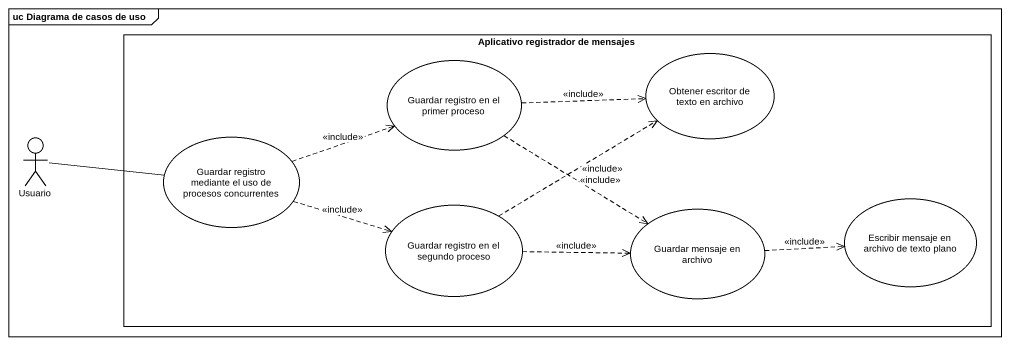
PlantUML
@startuml
mainframe uc Diagrama de casos de uso
rectangle "Aplicativo registrador de mensajes" as Aplicativo_registrador_de {
  usecase "Guardar registro en el primer proceso" as Guardar_registro_en_el
  usecase "Obtener escritor de texto en archivo" as Obtener_escritor_de_texto
  usecase "Guardar registro mediante el uso de procesos concurrentes" as Guardar_registro_mediante
  usecase "Escribir mensaje en archivo de texto plano" as Escribir_mensaje_en_archivo
  usecase "Guardar registro en el segundo proceso" as Guardar_registro_en_el_2
  usecase "Guardar mensaje en archivo" as Guardar_mensaje_en_archivo
}
actor Usuario
Guardar_registro_en_el .right.> Obtener_escritor_de_texto : <<include>>
Guardar_registro_en_el ..> Guardar_mensaje_en_archivo : <<include>>
Usuario -right- Guardar_registro_mediante
Guardar_registro_mediante .right.> Guardar_registro_en_el : <<include>>
Guardar_registro_mediante .right.> Guardar_registro_en_el_2 : <<include>>
Guardar_registro_en_el_2 .up.> Obtener_escritor_de_texto : <<include>>
Guardar_registro_en_el_2 .right.> Guardar_mensaje_en_archivo : <<include>>
Guardar_mensaje_en_archivo .right.> Escribir_mensaje_en_archivo : <<include>>
@enduml
